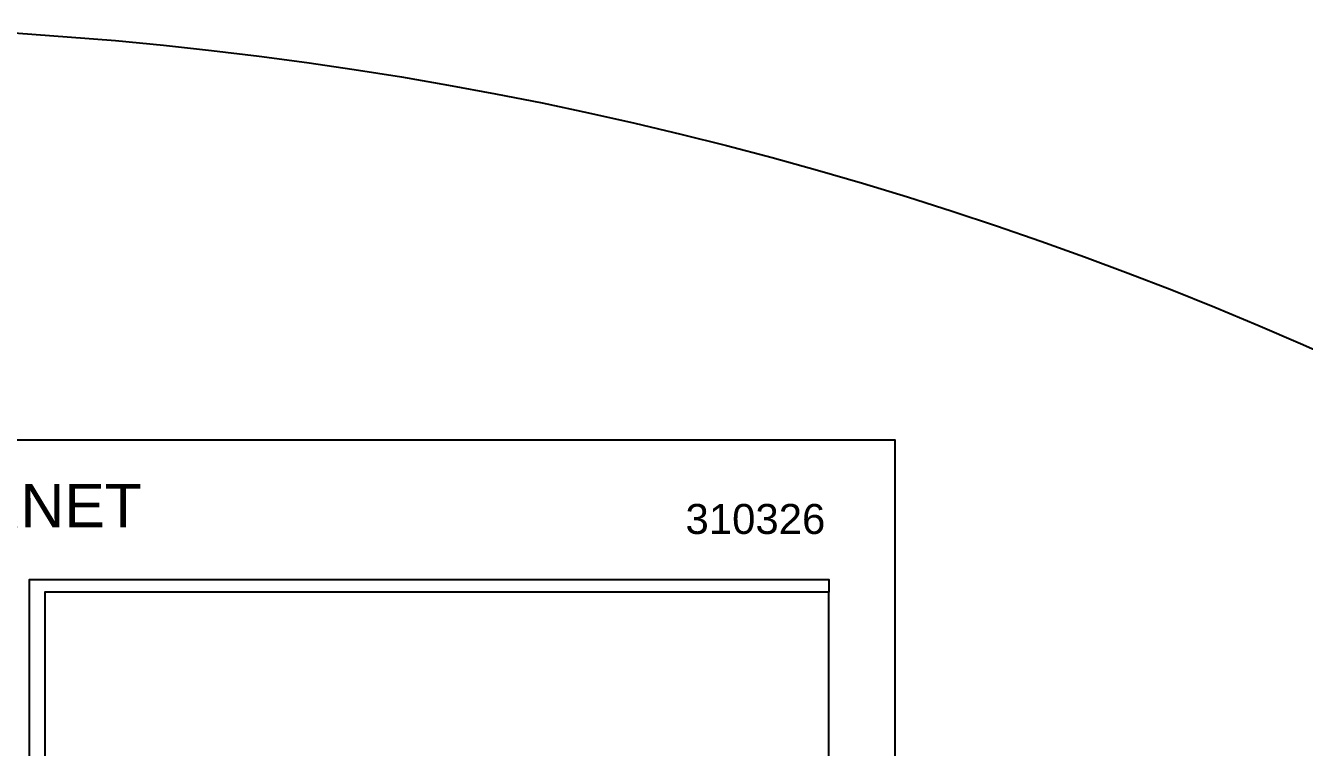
# Model space of a CAD drawing. Header units: metres. Extents: x 116 to 542, y -164 to 56.
# Drawn here: x 499.55 to 514.75, y -81.71 to -73.12 of the extents above; entities that cross this region are included whole.
import ezdxf

# ---------------------------------------------------------------- set-up
doc = ezdxf.new("R2010")
doc.units = ezdxf.units.M
for name, color, linetype in [('A-ACABADOS PISOS', 1, 'Continuous'), ('A-TEXTOS', 7, 'Continuous'), ('AR-169$0$A-EXTERIOR', 8, 'Continuous'), ('AR-169$0$A-MUROS BAJOS', 8, 'Continuous')]:
    doc.layers.add(name, color=color, linetype=linetype)
doc.styles.get("Standard").update_dxf_attribs({"font": 'arial.ttf'})

msp = doc.modelspace()

# ---------------------------------------------------------------- linework, layer by layer
msp.add_circle((496.5529, -118.4388), 45.3176)
at = {"layer": 'A-ACABADOS PISOS'}
msp.add_lwpolyline([(488.53, -78.047), (509.8778, -78.047), (509.8778, -109.1029), (488.53, -109.1029)], close=True, dxfattribs=at)
at = {"layer": 'AR-169$0$A-EXTERIOR', "color": 8, "linetype": 'Continuous'}
msp.add_lwpolyline([(499.5942, -92.7104), (499.5942, -98.7104), (509.0942, -98.7104), (509.0942, -79.8604)], dxfattribs=at)
at = {"layer": 'AR-169$0$A-MUROS BAJOS', "color": 8}
msp.add_lwpolyline([(499.5942, -81.9104), (499.5942, -79.7104), (509.0942, -79.7104), (509.0942, -79.8604), (499.7742, -79.8604), (499.7742, -81.9104)], close=True, dxfattribs=at)

# ---------------------------------------------------------------- texts
at = {"layer": 'A-TEXTOS', "color": 1}
for s, height, p in [('CABERNET', 0.51629, (497.0021, -79.088)), ('310326', 0.3565, (507.3909, -79.1673))]:
    msp.add_text(s, height=height, dxfattribs=at).set_placement(p)

doc.saveas('drawing.dxf')
